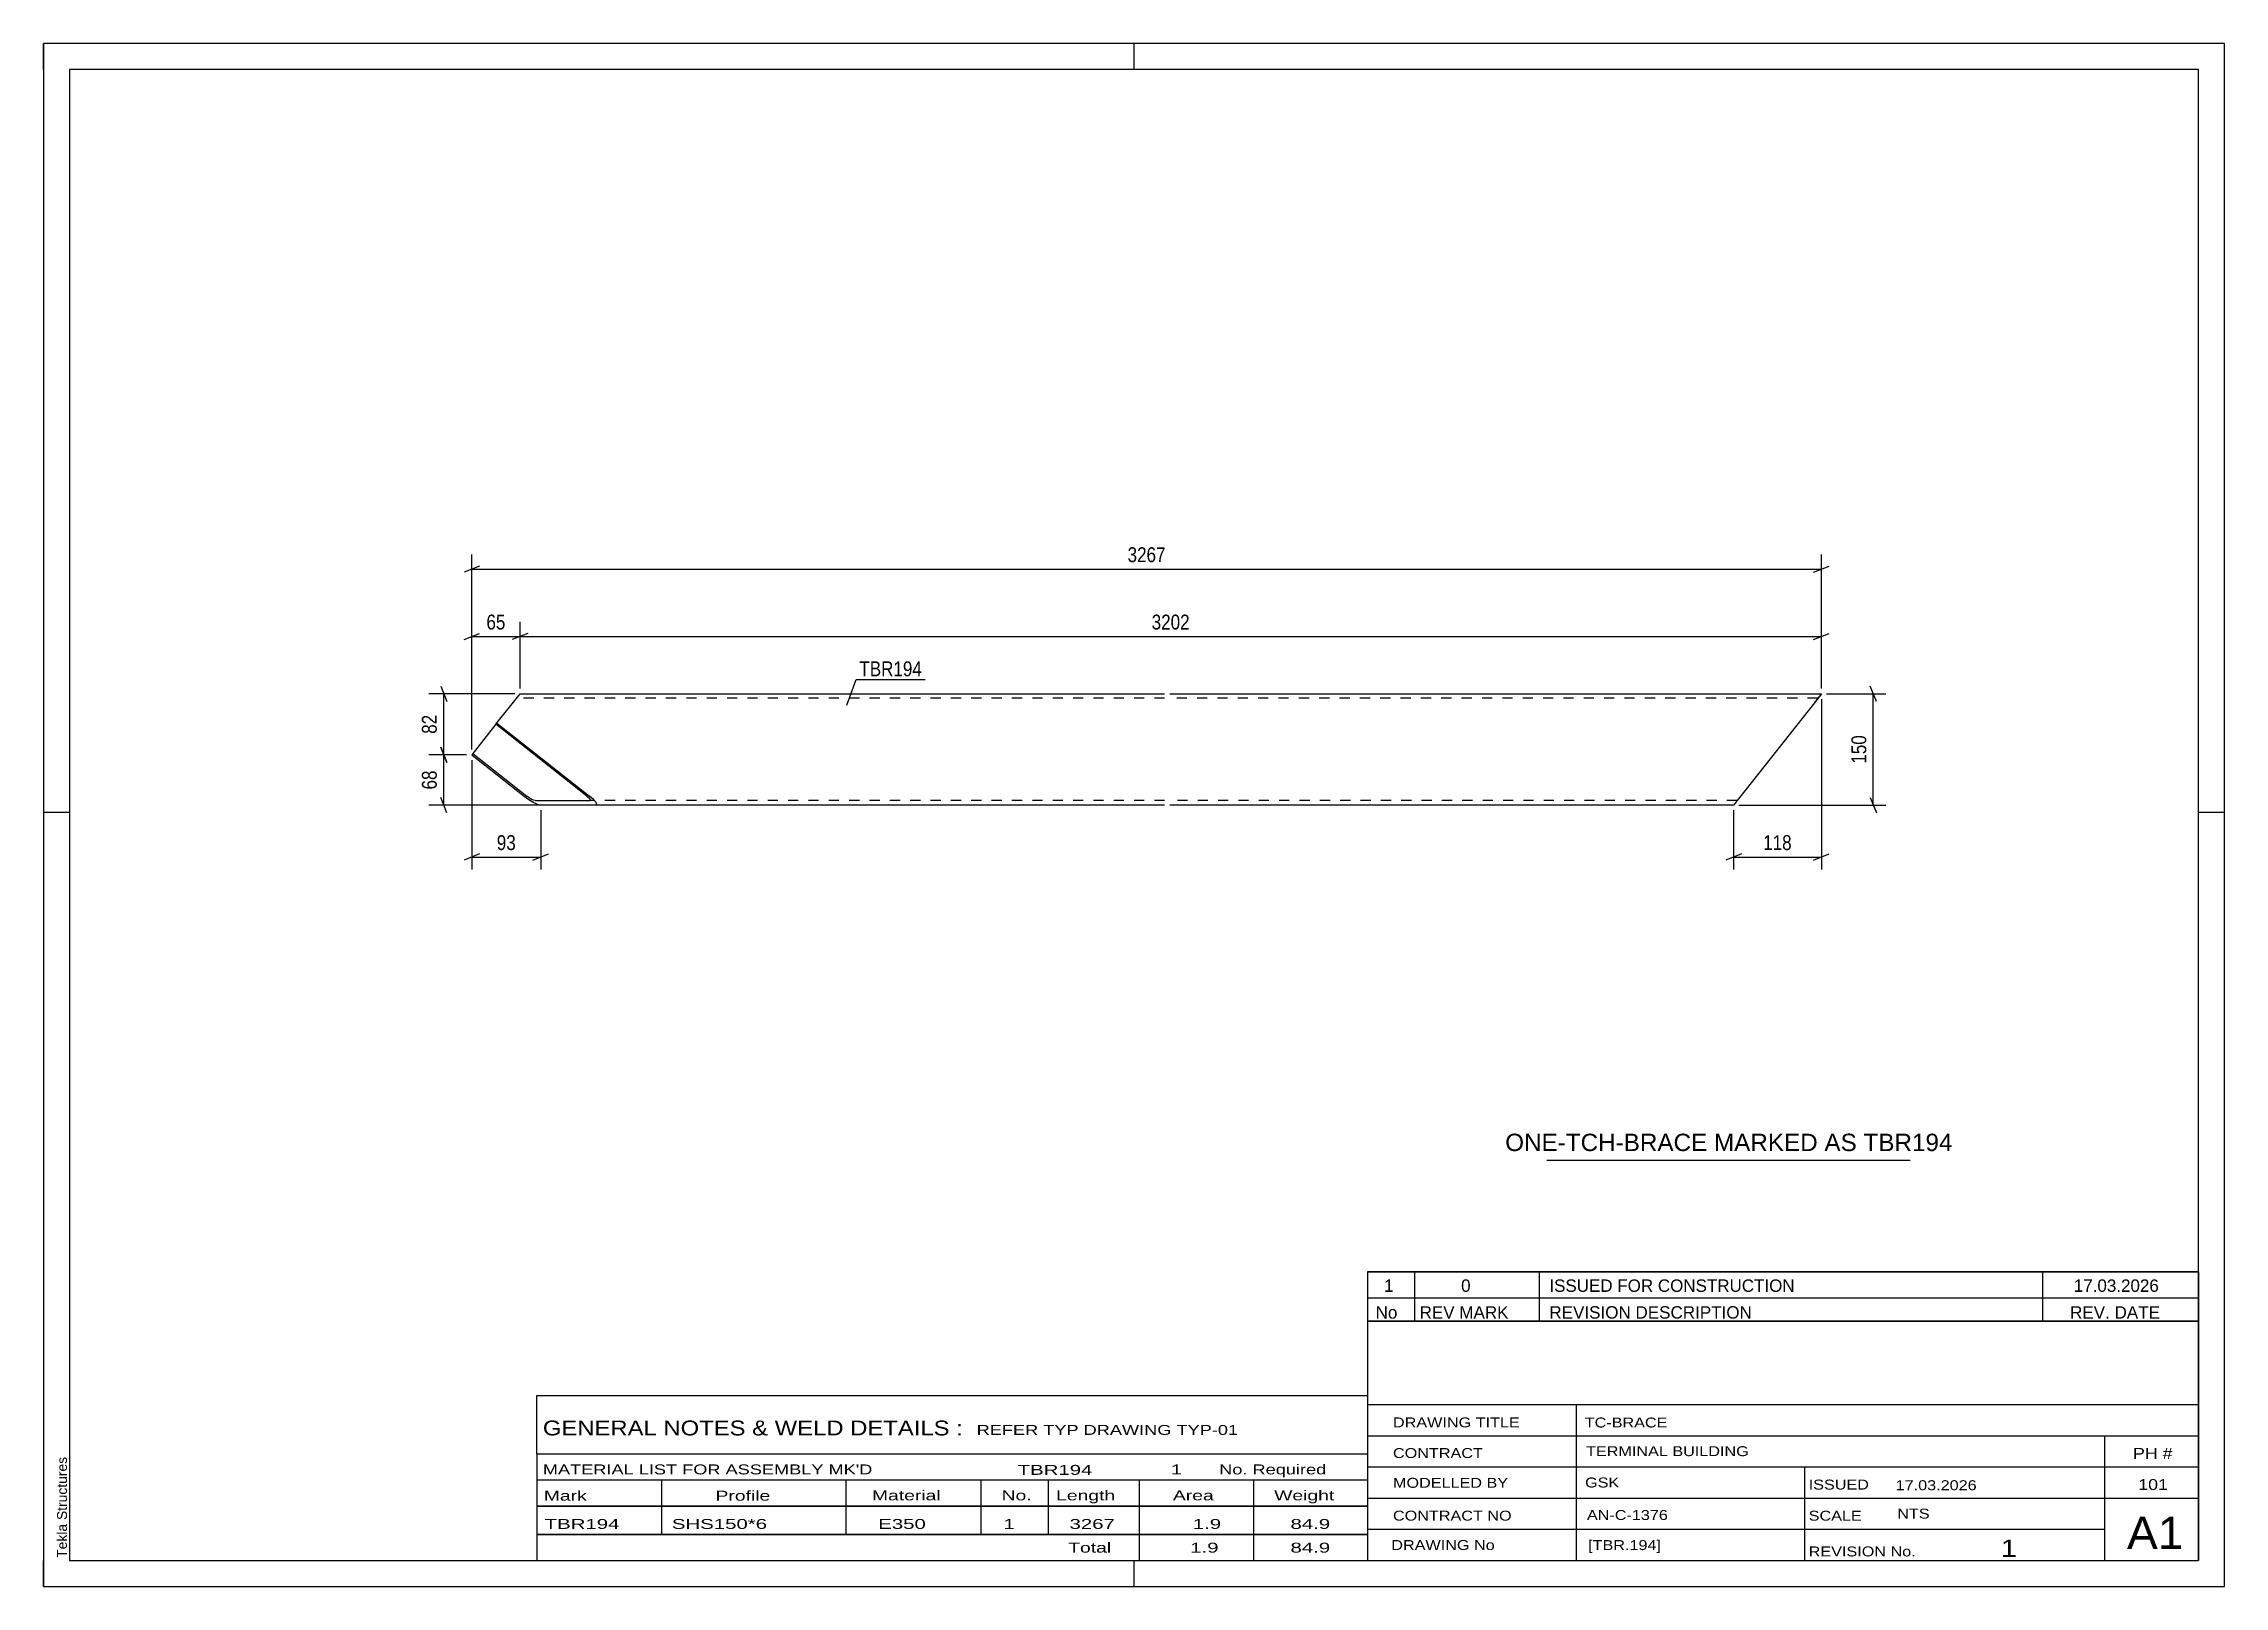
# Paper-space layout 'Layout1' of a CAD drawing. Header units: millimetres. Extents: x 0 to 420, y 0 to 297.
# The model-space entities are those that its viewports show. They can reach past a viewport. Long polylines and large blocks are cut down to what shows.
import ezdxf

# ---------------------------------------------------------------- set-up
doc = ezdxf.new("R2010")
doc.units = ezdxf.units.MM
doc.linetypes.add('DXK_LINE_DOT2', pattern=[3.9198, 1.9599, -1.9599])
doc.layers.add('Viewport layer', color=7, linetype='Continuous', plot=False)
doc.styles.add('Arial', font='arial.ttf', dxfattribs={"height": 0.2})
doc.styles.add('Arial Narrow', font='ARIALN.TTF', dxfattribs={"height": 0.2})

# ---------------------------------------------------------------- blocks, each defined once
blk = doc.blocks.new('Unknown-580637074-1162')
at = {"color": 5, "linetype": 'Continuous'}
for p, q in [((420, 297), (0, 297)), ((0, 297), (0, 0)), ((0, 292), (0, 297)), ((210, 292), (210, 297)), ((420, 0), (420, 297)), ((415, 292), (5, 292)), ((5, 292), (5, 5)), ((415, 5), (415, 292)), ((5, 149), (0, 149)), ((420, 149), (415, 149)), ((0, 0), (0, 5)), ((5, 5), (415, 5)), ((210, 0), (210, 5)), ((0, 0), (420, 0))]:
    blk.add_line(p, q, dxfattribs=at)
at = {"color": 174, "linetype": 'Continuous', "style": 'Arial'}
blk.add_text('Tekla Structures', height=1.9102, rotation=90, dxfattribs=at).set_placement((4.5, 5.5))
blk = doc.blocks.new('Part-580637074-2061 - 2055')
at = {"color": 2, "linetype": 'Continuous'}
for p, q in [((87.11, 165.96), (91.75, 171.83)), ((91.75, 171.83), (215.9, 171.83)), ((216.9, 171.83), (342.38, 171.83)), ((341.03, 170.12), (325.47, 150.4)), ((342.38, 171.83), (341.03, 170.12)), ((87.11, 165.96), (82.47, 160.08)), ((104.65, 152.12), (87.11, 165.96)), ((87.3, 166.2), (105.16, 152.12)), ((82.47, 160.08), (92.57, 152.12)), ((82.67, 160.32), (93.07, 152.12)), ((92.57, 152.12), (93.47, 151.46)), ((93.52, 151.79), (93.07, 152.12)), ((93.47, 151.46), (94.4, 150.91)), ((93.98, 151.51), (93.52, 151.79)), ((94.38, 151.33), (93.98, 151.51)), ((94.66, 151.26), (94.38, 151.33)), ((94.66, 151.26), (105.24, 151.26)), ((104.65, 152.12), (105.03, 151.79)), ((105.03, 151.79), (105.27, 151.51)), ((105.91, 151.46), (105.16, 152.12)), ((105.35, 151.33), (105.24, 151.26)), ((105.27, 151.51), (105.35, 151.33)), ((106.4, 150.91), (105.91, 151.46)), ((94.4, 150.91), (95.19, 150.53)), ((95.19, 150.53), (95.75, 150.4)), ((215.9, 150.4), (95.75, 150.4)), ((106.32, 150.4), (106.54, 150.53)), ((106.54, 150.53), (106.4, 150.91)), ((325.47, 150.4), (216.9, 150.4))]:
    blk.add_line(p, q, dxfattribs=at)
at = {"color": 7, "linetype": 'DXK_LINE_DOT2'}
for p, q in [((215.9, 170.97), (91.07, 170.97)), ((341.7, 170.97), (216.9, 170.97)), ((342.28, 171.7), (341.03, 170.12)), ((215.9, 151.26), (105.24, 151.26)), ((326.15, 151.26), (216.9, 151.26)), ((326.15, 151.26), (326.2, 151.33))]:
    blk.add_line(p, q, dxfattribs=at)
blk = doc.blocks.new('StraightDimension-580637074-2123 - 2055')
at = {"color": 7, "linetype": 'Continuous'}
for p, q in [((91.75, 172.83), (91.75, 185.71)), ((342.38, 172.83), (342.38, 185.71)), ((93.25, 183.46), (90.25, 182.26)), ((91.75, 182.86), (342.38, 182.86)), ((340.88, 182.26), (343.88, 183.46))]:
    blk.add_line(p, q, dxfattribs=at)
at = {"color": 0}
blk.add_wipeout([(221.32, 183.61), (221.32, 187.81), (212.81, 187.81), (212.81, 183.61)], dxfattribs=at)
at = {"color": 3, "style": 'Arial Narrow'}
blk.add_text('3202', height=2.863, dxfattribs=at).set_placement((213.41, 184.21))
blk = doc.blocks.new('StraightDimension-580637074-2103 - 2055')
at = {"color": 7, "linetype": 'Continuous'}
for p, q in [((76.47, 173.33), (77.67, 170.33)), ((90.75, 171.83), (74.22, 171.83)), ((77.07, 160.08), (77.07, 171.83)), ((81.47, 160.08), (74.22, 160.08)), ((77.67, 158.58), (76.47, 161.58))]:
    blk.add_line(p, q, dxfattribs=at)
at = {"color": 0}
blk.add_wipeout([(76.32, 168.38), (72.12, 168.38), (72.12, 163.53), (76.32, 163.53)], dxfattribs=at)
at = {"color": 3, "style": 'Arial Narrow'}
blk.add_text('82', height=2.863, rotation=90.0002, dxfattribs=at).set_placement((75.72, 164.13))
blk = doc.blocks.new('StraightDimension-580637074-2116 - 2055')
at = {"color": 7, "linetype": 'Continuous'}
for p, q in [((352.98, 170.33), (351.78, 173.33)), ((343.38, 171.83), (354.78, 171.83)), ((352.38, 150.4), (352.38, 171.83)), ((351.78, 151.9), (352.98, 148.9)), ((326.47, 150.4), (354.78, 150.4))]:
    blk.add_line(p, q, dxfattribs=at)
at = {"color": 0}
blk.add_wipeout([(351.63, 164.46), (347.43, 164.46), (347.43, 157.78), (351.63, 157.78)], dxfattribs=at)
at = {"color": 3, "style": 'Arial Narrow'}
blk.add_text('150', height=2.863, rotation=90.0002, dxfattribs=at).set_placement((351.03, 158.38))
blk = doc.blocks.new('StraightDimension-580637074-2124 - 2055')
at = {"color": 7, "linetype": 'Continuous'}
for p, q in [((82.47, 161.08), (82.47, 185.71)), ((91.75, 172.83), (91.75, 185.71)), ((80.97, 182.26), (83.97, 183.46)), ((82.47, 182.86), (91.75, 182.86)), ((93.25, 183.46), (90.25, 182.26))]:
    blk.add_line(p, q, dxfattribs=at)
at = {"color": 0}
blk.add_wipeout([(89.54, 183.61), (89.54, 187.81), (84.68, 187.81), (84.68, 183.61)], dxfattribs=at)
at = {"color": 3, "style": 'Arial Narrow'}
blk.add_text('65', height=2.863, dxfattribs=at).set_placement((85.28, 184.21))
blk = doc.blocks.new('StraightDimension-580637074-2104 - 2055')
at = {"color": 7, "linetype": 'Continuous'}
for p, q in [((81.47, 160.08), (74.22, 160.08)), ((76.47, 161.58), (77.67, 158.58)), ((77.07, 150.4), (77.07, 160.08)), ((77.67, 148.9), (76.47, 151.9)), ((106.33, 150.4), (74.22, 150.4))]:
    blk.add_line(p, q, dxfattribs=at)
at = {"color": 0}
blk.add_wipeout([(76.32, 157.67), (72.12, 157.67), (72.12, 152.81), (76.32, 152.81)], dxfattribs=at)
at = {"color": 3, "style": 'Arial Narrow'}
blk.add_text('68', height=2.863, rotation=90.0002, dxfattribs=at).set_placement((75.72, 153.41))
blk = doc.blocks.new('StraightDimension-580637074-2132 - 2055')
at = {"color": 7, "linetype": 'Continuous'}
for p, q in [((342.38, 170.83), (342.38, 138)), ((325.47, 149.4), (325.47, 138)), ((326.97, 141), (323.97, 139.8)), ((325.47, 140.4), (342.38, 140.4)), ((340.88, 139.8), (343.88, 141))]:
    blk.add_line(p, q, dxfattribs=at)
at = {"color": 0}
blk.add_wipeout([(337.27, 141.15), (337.27, 145.35), (330.58, 145.35), (330.58, 141.15)], dxfattribs=at)
at = {"color": 3, "style": 'Arial Narrow'}
blk.add_text('118', height=2.863, dxfattribs=at).set_placement((331.18, 141.75))
blk = doc.blocks.new('StraightDimension-580637074-2141 - 2055')
at = {"color": 7, "linetype": 'Continuous'}
for p, q in [((82.47, 161.08), (82.47, 198.68)), ((342.38, 172.83), (342.38, 198.68)), ((83.97, 196.43), (80.97, 195.23)), ((82.47, 195.83), (342.38, 195.83)), ((340.88, 195.23), (343.88, 196.43))]:
    blk.add_line(p, q, dxfattribs=at)
at = {"color": 0}
blk.add_wipeout([(216.68, 196.58), (216.68, 200.78), (208.17, 200.78), (208.17, 196.58)], dxfattribs=at)
at = {"color": 3, "style": 'Arial Narrow'}
blk.add_text('3267', height=2.863, dxfattribs=at).set_placement((208.77, 197.18))
blk = doc.blocks.new('StraightDimension-580637074-2353 - 2055')
at = {"color": 7, "linetype": 'Continuous'}
for p, q in [((82.47, 159.08), (82.47, 138)), ((95.75, 149.4), (95.75, 138)), ((83.97, 141), (80.97, 139.8)), ((82.47, 140.4), (95.75, 140.4)), ((94.25, 139.8), (97.25, 141))]:
    blk.add_line(p, q, dxfattribs=at)
at = {"color": 0}
blk.add_wipeout([(91.54, 141.15), (91.54, 145.35), (86.68, 145.35), (86.68, 141.15)], dxfattribs=at)
at = {"color": 3, "style": 'Arial Narrow'}
blk.add_text('93', height=2.863, dxfattribs=at).set_placement((87.28, 141.75))
blk = doc.blocks.new('Unknown-580637074-2448')
at = {"color": 7, "linetype": 'Continuous'}
for p, q in [((255, 51.05), (255, 5)), ((255, 51.05), (415, 51.05)), ((415, 51), (415, 5)), ((255, 35), (415, 35)), ((295.14, 35), (295.14, 5)), ((255, 29), (415, 29)), ((397, 5.05), (397, 29.05)), ((255, 23), (415, 23)), ((339.14, 23), (339.14, 5)), ((255, 17), (415, 17)), ((255, 11), (397, 11)), ((255, 5), (415, 5))]:
    blk.add_line(p, q, dxfattribs=at)
at = {"color": 7, "style": 'Arial Narrow'}
for s, height, width, p in [('DRAWING TITLE', 1.9089, 1.425378, (259.88, 30.61)), ('TC-BRACE', 1.909, 1.425378, (296.81, 30.59)), ('CONTRACT', 1.909, 1.425378, (259.88, 24.71)), ('TERMINAL BUILDING', 1.9089, 1.425378, (297.06, 25.07)), ('MODELLED BY', 1.9089, 1.425378, (259.88, 18.98)), ('GSK', 1.909, 1.425378, (296.88, 19.04)), ('ISSUED', 1.909, 1.425378, (339.94, 18.64)), ('17.03.2026', 1.909, 1.425378, (356.69, 18.52)), ('CONTRACT NO', 1.9089, 1.425378, (259.88, 12.66)), ('AN-C-1376', 1.909, 1.425378, (297.23, 12.78)), ('SCALE', 1.909, 1.425378, (339.94, 12.65)), ('A1', 6.204, 1.25, (401.24, 7.2)), ('DRAWING No', 1.909, 1.425378, (259.56, 7)), ('[TBR.194]', 1.909, 1.425378, (297.46, 6.99)), ('1', 3.34, 1.5, (376.91, 5.68)), ('REVISION No.', 1.9089, 1.425378, (339.94, 5.77))]:
    blk.add_text(s, height=height, dxfattribs=dict(at, width=width)).set_placement(p)
at = {"color": 7, "linetype": 'Continuous', "style": 'Arial Narrow'}
for s, height, width, p in [('PH #', 2.1, 1.42538, (402.4, 24.55)), ('101', 2.1, 1.42538, (403.41, 18.55)), ('NTS', 1.909, 1.425378, (357, 13.05))]:
    blk.add_text(s, height=height, dxfattribs=dict(at, width=width)).set_placement(p)
blk = doc.blocks.new('Unknown-580637074-2449')
at = {"color": 7, "linetype": 'Continuous'}
for p, q in [((255, 60.55), (415, 60.55)), ((415, 60.55), (255, 60.55)), ((255, 60.55), (255, 55.55)), ((264, 60.55), (264, 55.55)), ((288, 60.55), (288, 55.55)), ((385, 60.55), (385, 55.55)), ((415, 60.55), (415, 55.55)), ((255, 55.55), (415, 55.55)), ((255, 55.55), (255, 51.05)), ((255, 55.55), (415, 55.55)), ((264, 55.55), (264, 51.05)), ((288, 55.55), (288, 51.05)), ((385, 55.55), (385, 51.05)), ((415, 55.55), (415, 51.05)), ((415, 51.05), (255, 51.05))]:
    blk.add_line(p, q, dxfattribs=at)
at = {"color": 7, "linetype": 'Continuous', "style": 'Arial Narrow'}
for s, height, width, p in [('1', 2.39, 1.196471, (258.16, 56.7)), ('0', 2.39, 1.196471, (273, 56.7)), ('ISSUED FOR CONSTRUCTION', 2.3861, 1.196471, (290, 56.7)), ('17.03.2026', 2.386, 1.196471, (391, 56.7)), ('No', 2.386, 1.2, (256.54, 51.55)), ('REV MARK', 2.386, 1.2, (265, 51.55)), ('REVISION DESCRIPTION', 2.3861, 1.2, (290, 51.55)), ('REV. DATE', 2.386, 1.2, (390.28, 51.55))]:
    blk.add_text(s, height=height, dxfattribs=dict(at, width=width)).set_placement(p)
blk = doc.blocks.new('Unknown-580637074-2450')
at = {"color": 7, "linetype": 'Continuous'}
for p, q in [((95, 36.75), (255, 36.75)), ((95, 25.5), (95, 36.75)), ((255, 36.75), (255, 25.5)), ((95, 25.5), (255, 25.5)), ((95, 25.5), (95, 20.5)), ((255, 25.5), (255, 20.5)), ((95, 20.5), (255, 20.5)), ((95, 20.5), (95, 15.5)), ((119, 20.5), (119, 15.5)), ((154.5, 20.5), (154.5, 15.5)), ((180.5, 20.5), (180.5, 15.5)), ((193.5, 20.5), (193.5, 15.5)), ((211, 20.5), (211, 15.5)), ((233, 20.5), (233, 15.5)), ((255, 20.5), (255, 15.5)), ((95, 15.5), (255, 15.5)), ((95, 15.45), (95, 10.05)), ((95, 15.45), (255, 15.45)), ((119, 15.5), (119, 10)), ((154.5, 15.5), (154.5, 10)), ((180.5, 15.5), (180.5, 10)), ((193.5, 15.5), (193.5, 10)), ((211, 15.5), (211, 10)), ((233, 15.5), (233, 10)), ((255, 15.45), (255, 10.05)), ((95, 10.05), (255, 10.05)), ((95, 10), (255, 10)), ((95, 10), (95, 5)), ((211, 10), (211, 5)), ((233, 10), (233, 5)), ((255, 10), (255, 5)), ((95, 5), (255, 5))]:
    blk.add_line(p, q, dxfattribs=at)
at = {"color": 7, "style": 'Arial Narrow'}
for s, height, width, p in [('GENERAL NOTES & WELD DETAILS :', 2.8633, 1.4, (96.15, 29.06)), ('REFER TYP DRAWING TYP-01', 1.9089, 1.6, (179.7, 29.16)), ("MATERIAL LIST FOR ASSEMBLY MK'D", 1.9089, 1.6, (96.15, 21.56)), ('TBR194', 1.909, 1.794707, (187.59, 21.47)), ('1', 1.91, 1.794707, (217.08, 21.56)), ('No. Required', 1.9089, 1.6, (226.41, 21.56)), ('Mark', 1.909, 1.7, (96.34, 16.5)), ('Profile', 1.909, 1.7, (129.41, 16.5)), ('Material', 1.909, 1.7, (159.54, 16.56)), ('No.', 1.909, 1.7, (184.5, 16.56)), ('Length', 1.909, 1.7, (195, 16.56)), ('Area', 1.909, 1.7, (217.5, 16.56)), ('Weight', 1.909, 1.7, (237, 16.56))]:
    blk.add_text(s, height=height, dxfattribs=dict(at, width=width)).set_placement(p)
at = {"color": 7, "linetype": 'Continuous', "style": 'Arial Narrow'}
for s, height, width, p in [('TBR194', 1.909, 1.794707, (96.5, 11.06)), ('SHS150*6', 1.909, 1.794707, (121, 11.06)), ('E350', 1.909, 1.794707, (160.74, 11.06)), ('1', 1.91, 1.794707, (184.86, 11.06)), ('3267', 1.909, 1.794707, (197.58, 11.06)), ('1.9', 1.909, 1.794707, (221.32, 11.06)), ('84.9', 1.909, 1.794707, (240.14, 11.06)), ('Total', 1.909, 1.7, (197.33, 6.5)), ('1.9', 1.909, 1.794707, (220.83, 6.5)), ('84.9', 1.909, 1.794707, (240.14, 6.5))]:
    blk.add_text(s, height=height, dxfattribs=dict(at, width=width)).set_placement(p)
blk = doc.blocks.new('Unknown-580637074-2451')
at = {"color": 7, "linetype": 'Continuous'}
blk.add_line((289.5, 82.05), (359.5, 82.05), dxfattribs=at)
at = {"color": 7, "style": 'Arial'}
blk.add_text('ONE-TCH-BRACE MARKED AS TBR194', height=3.3428, dxfattribs=at).set_placement((281.49, 83.8))
blk = doc.blocks.new('Mark-580637074-2095 - 2055')
at = {"color": 0}
blk.add_wipeout([(169.16, 175.21), (169.16, 178.21), (157.11, 178.21), (157.11, 175.21)], dxfattribs=at)
blk.add_wipeout([(169.16, 175.21), (169.16, 178.21), (157.11, 178.21), (157.11, 175.21)], dxfattribs=at)
at = {"color": 30, "linetype": 'Continuous'}
for p, q in [((154.72, 169.65), (156.51, 174.61)), ((156.51, 174.61), (169.76, 174.61))]:
    blk.add_line(p, q, dxfattribs=at)
at = {"color": 3, "style": 'Arial Narrow'}
blk.add_text('TBR194', height=2.863, dxfattribs=at).set_placement((157.11, 175.21))

msp = doc.modelspace()

# ---------------------------------------------------------------- block references
for name in ['Unknown-580637074-1162', 'Part-580637074-2061 - 2055', 'Unknown-580637074-2451', 'Unknown-580637074-2449', 'Unknown-580637074-2448', 'Unknown-580637074-2450']:
    msp.add_blockref(name, (0, 0))

# ---------------------------------------------------------------- next in the draw order: block references
msp.add_blockref('StraightDimension-580637074-2123 - 2055', (0, 0))

# ---------------------------------------------------------------- next in the draw order: block references
for name in ['StraightDimension-580637074-2103 - 2055', 'StraightDimension-580637074-2116 - 2055']:
    msp.add_blockref(name, (0, 0))

# ---------------------------------------------------------------- next in the draw order: block references
for name in ['StraightDimension-580637074-2124 - 2055', 'StraightDimension-580637074-2132 - 2055']:
    msp.add_blockref(name, (0, 0))

# ---------------------------------------------------------------- next in the draw order: block references
msp.add_blockref('StraightDimension-580637074-2104 - 2055', (0, 0))

# ---------------------------------------------------------------- next in the draw order: block references
msp.add_blockref('StraightDimension-580637074-2141 - 2055', (0, 0))

# ---------------------------------------------------------------- next in the draw order: block references
for name in ['Mark-580637074-2095 - 2055', 'StraightDimension-580637074-2353 - 2055']:
    msp.add_blockref(name, (0, 0))

psp = doc.layouts.get("Layout1")

# ---------------------------------------------------------------- viewports
at = {"layer": 'Viewport layer', "view_target_point": (210, 148.5)}
psp.add_viewport(center=(210, 148.5), size=(420, 297), view_center_point=(0, 0), view_height=297, dxfattribs=at)

doc.saveas('drawing.dxf')
